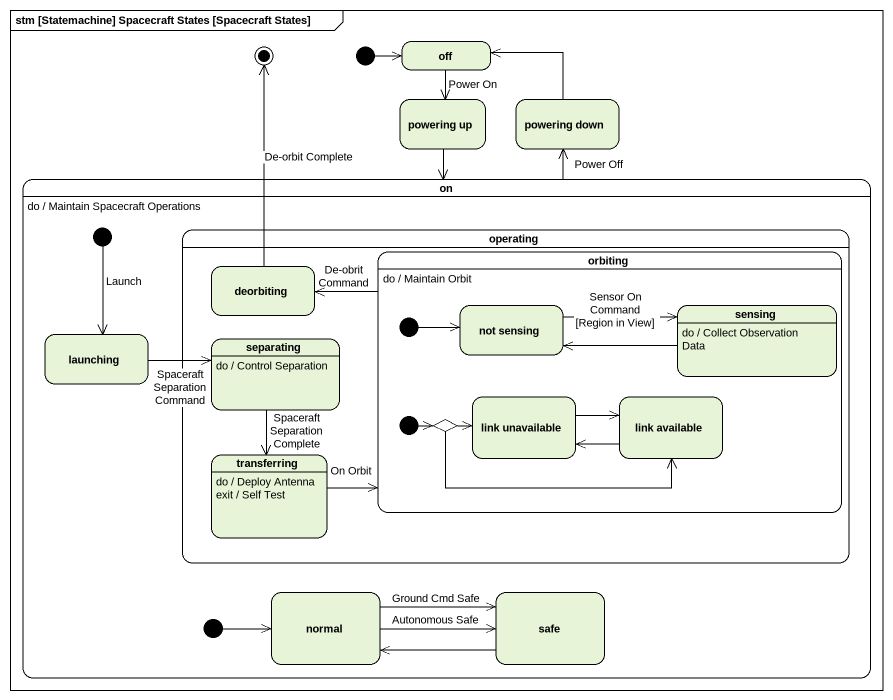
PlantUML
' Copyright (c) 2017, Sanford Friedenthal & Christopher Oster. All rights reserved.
@startuml
mainframe stm [Statemachine] Spacecraft States [Spacecraft States]
hide empty description
state final1 <<end>>
state off
state "powering up" as powering_up
state "powering down" as powering_down
state "on" as on_ {
  state initial2 <<start>>
  state operating {
    state deorbiting
    state orbiting {
      state "not sensing" as not_sensing
      state sensing
      sensing : do / Collect Observation Data
      state initial3 <<start>>
      state "link unavailable" as link_unavailable
      state "link available" as link_available
      state initial4 <<start>>
      state choice1 <<choice>>
    }
    orbiting : do / Maintain Orbit
    state separating
    separating : do / Control Separation
    state transferring
    transferring : do / Deploy Antenna
    transferring : exit / Self Test
  }
  state launching
  state normal
  state safe
  state initial5 <<start>>
}
on_ : do / Maintain Spacecraft Operations
[*] -right-> off
off --> powering_up : Power On
powering_up --> on_
powering_down -left-> off
on_ -up-> powering_down : Power Off
initial2 --> launching : Launch
deorbiting -up-> final1 : De-orbit Complete
orbiting -left-> deorbiting : De-obrit Command
not_sensing -right-> sensing : Sensor On Command [Region in View]
sensing -left-> not_sensing
launching -right-> separating : Spaceraft Separation Command
separating --> transferring : Spaceraft Separation Complete
initial3 -right-> not_sensing
link_unavailable -right-> link_available
link_available -left-> link_unavailable
transferring -right-> orbiting : On Orbit
initial4 -right-> choice1
choice1 -right-> link_unavailable
choice1 -right-> link_available
normal -right-> safe : Ground Cmd Safe
normal -right-> safe : Autonomous Safe
safe -left-> normal
initial5 -right-> normal
@enduml
